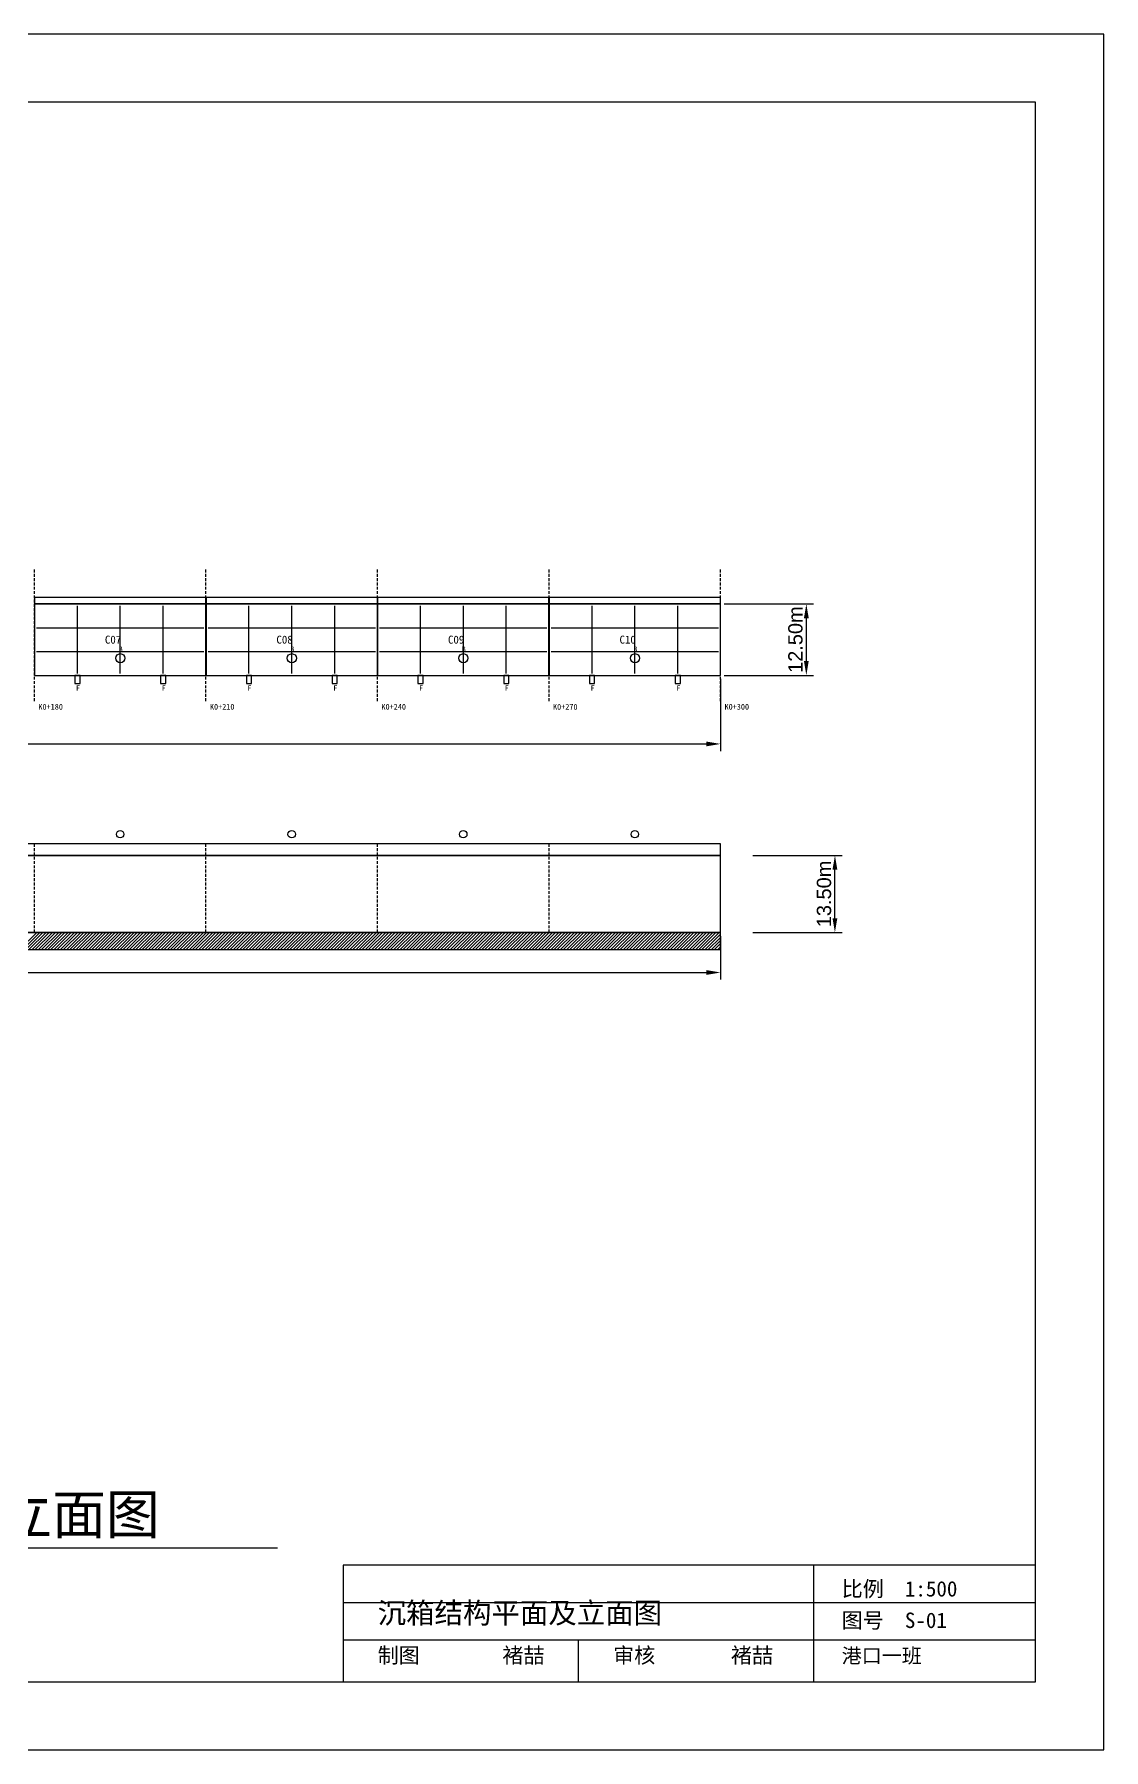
# Model space of a CAD drawing. Header units: metres. Extents: x -58 to 367, y -188 to 112.
# Drawn here: x 180 to 367, y -188 to 112.2 of the extents above; entities that cross this region are included whole.
import ezdxf

# ---------------------------------------------------------------- set-up
doc = ezdxf.new("R2010")
doc.units = ezdxf.units.M
doc.linetypes.add('DASHED', pattern=[0.75, 0.5, -0.25])
for name, color, linetype in [('BORDER', 7, 'Continuous'), ('CAISSON', 7, 'Continuous'), ('CUT', 7, 'Continuous'), ('DIM', 7, 'Continuous'), ('EQUIPMENT', 7, 'Continuous'), ('FOUNDATION', 7, 'Continuous'), ('HATCH', 7, 'Continuous'), ('STRUCTURE', 7, 'Continuous'), ('TEXT', 7, 'Continuous')]:
    doc.layers.add(name, color=color, linetype=linetype)
doc.styles.add('CN-SIMSUN', font='SimSun.ttf')
doc.styles.get("Standard").update_dxf_attribs({"font": 'arial.ttf'})
doc.dimstyles.new('ISO-25', dxfattribs={"dimtxt": 2.5, "dimasz": 2.5, "dimexe": 1.25, "dimexo": 0.625, "dimtad": 1, "dimtxsty": 'Standard', "dimcen": 2.5, "dimadec": 0, "dimazin": 0, "dimtfac": 1, "dimtmove": 0, "dimatfit": 3, "dimfxl": 1, "dimarcsym": 0})

# ---------------------------------------------------------------- blocks, each defined once
blk = doc.blocks.new('*D1')
at = {"layer": 'Defpoints', "color": 0, "transparency": 16777216}
for p in [(0, 0), (300, 0), (300, -12)]:
    blk.add_point(p, dxfattribs=at)
at = {"layer": 'DIM', "color": 0, "lineweight": -2, "transparency": 16777216}
for p, q in [((0, -0.62), (0, -13.25)), ((300, -0.62), (300, -13.25)), ((2.5, -12), (297.5, -12))]:
    blk.add_line(p, q, dxfattribs=at)
at = {"layer": 'DIM', "color": 0, "transparency": 16777216}
for points in [[(2.5, -11.58), (2.5, -12.42), (0, -12)], [(297.5, -11.58), (297.5, -12.42), (300, -12)]]:
    blk.add_solid(points, dxfattribs=at)
at = {"layer": 'DIM', "color": 0, "transparency": 16777216, "insert": (150, -10.1), "char_height": 2.5, "attachment_point": 5}
blk.add_mtext('300.00m', dxfattribs=at)
blk = doc.blocks.new('*D3')
at = {"layer": 'Defpoints', "color": 0, "transparency": 16777216}
for p in [(300, 12.5), (315, 12.5), (300, 0)]:
    blk.add_point(p, dxfattribs=at)
at = {"layer": 'DIM', "color": 0, "lineweight": -2, "transparency": 16777216}
for p, q in [((300.63, 12.5), (316.25, 12.5)), ((315, 2.5), (315, 10)), ((300.63, 0), (316.25, 0))]:
    blk.add_line(p, q, dxfattribs=at)
at = {"layer": 'DIM', "color": 0, "transparency": 16777216}
for points in [[(314.58, 10), (315.42, 10), (315, 12.5)], [(314.58, 2.5), (315.42, 2.5), (315, 0)]]:
    blk.add_solid(points, dxfattribs=at)
at = {"layer": 'DIM', "color": 0, "transparency": 16777216, "insert": (313.1, 6.25), "char_height": 2.5, "attachment_point": 5, "rotation": 90}
blk.add_mtext('12.50m', dxfattribs=at)
blk = doc.blocks.new('*D4')
at = {"layer": 'Defpoints', "color": 0, "transparency": 16777216}
for p in [(305, -31.5), (320, -31.5), (305, -45)]:
    blk.add_point(p, dxfattribs=at)
at = {"layer": 'DIM', "color": 0, "lineweight": -2, "transparency": 16777216}
for p, q in [((305.63, -31.5), (321.25, -31.5)), ((320, -42.5), (320, -34)), ((305.63, -45), (321.25, -45))]:
    blk.add_line(p, q, dxfattribs=at)
at = {"layer": 'DIM', "color": 0, "transparency": 16777216}
for points in [[(319.58, -34), (320.42, -34), (320, -31.5)], [(319.58, -42.5), (320.42, -42.5), (320, -45)]]:
    blk.add_solid(points, dxfattribs=at)
at = {"layer": 'DIM', "color": 0, "transparency": 16777216, "insert": (318.1, -38.25), "char_height": 2.5, "attachment_point": 5, "rotation": 90}
blk.add_mtext('13.50m', dxfattribs=at)
blk = doc.blocks.new('*D5')
at = {"layer": 'Defpoints', "color": 0, "transparency": 16777216}
for p in [(0, -45), (300, -45), (300, -52)]:
    blk.add_point(p, dxfattribs=at)
at = {"layer": 'DIM', "color": 0, "lineweight": -2, "transparency": 16777216}
for p, q in [((0, -45.62), (0, -53.25)), ((300, -45.62), (300, -53.25)), ((2.5, -52), (297.5, -52))]:
    blk.add_line(p, q, dxfattribs=at)
at = {"layer": 'DIM', "color": 0, "transparency": 16777216}
for points in [[(2.5, -51.58), (2.5, -52.42), (0, -52)], [(297.5, -51.58), (297.5, -52.42), (300, -52)]]:
    blk.add_solid(points, dxfattribs=at)
at = {"layer": 'DIM', "color": 0, "transparency": 16777216, "insert": (150, -50.1), "char_height": 2.5, "attachment_point": 5}
blk.add_mtext('300.00m', dxfattribs=at)

msp = doc.modelspace()

# ---------------------------------------------------------------- linework, layer by layer
at = {"layer": 'BORDER'}
for p, q in [((90.75, -152.701), (222.5, -152.701)), ((316.34, -176.1), (316.34, -155.688)), ((233.975, -162.22), (355.1, -162.22)), ((233.975, -168.752), (355.1, -168.752)), ((275.158, -176.1), (275.158, -168.752))]:
    msp.add_line(p, q, dxfattribs=at)
for points in [[(-58, -188), (367, -188), (367, 112.178), (-58, 112.178), (-58, -188)], [(-46.1, -176.1), (355.1, -176.1), (355.1, 100.278), (-46.1, 100.278), (-46.1, -176.1)], [(233.975, -176.1), (355.1, -176.1), (355.1, -155.688), (233.975, -155.688), (233.975, -176.1)]]:
    msp.add_lwpolyline(points, close=True, dxfattribs=at)
at = {"layer": 'CAISSON'}
for p, q in [((187.525, 0.35), (187.525, 12.15)), ((195.025, 0.35), (195.025, 12.15)), ((202.525, 0.35), (202.525, 12.15)), ((217.525, 0.35), (217.525, 12.15)), ((225.025, 0.35), (225.025, 12.15)), ((232.525, 0.35), (232.525, 12.15)), ((247.525, 0.35), (247.525, 12.15)), ((255.025, 0.35), (255.025, 12.15)), ((262.525, 0.35), (262.525, 12.15)), ((277.525, 0.35), (277.525, 12.15)), ((285.025, 0.35), (285.025, 12.15)), ((292.525, 0.35), (292.525, 12.15)), ((180.375, 8.3), (209.625, 8.3)), ((210.375, 8.3), (239.625, 8.3)), ((240.375, 8.3), (269.625, 8.3)), ((270.375, 8.3), (299.625, 8.3)), ((180.375, 4.2), (209.625, 4.2)), ((210.375, 4.2), (239.625, 4.2)), ((240.375, 4.2), (269.625, 4.2)), ((270.375, 4.2), (299.625, 4.2))]:
    msp.add_line(p, q, dxfattribs=at)
for points in [[(180.025, 0), (209.975, 0), (209.975, 12.5), (180.025, 12.5), (180.025, 0)], [(210.025, 0), (239.975, 0), (239.975, 12.5), (210.025, 12.5), (210.025, 0)], [(240.025, 0), (269.975, 0), (269.975, 12.5), (240.025, 12.5), (240.025, 0)], [(270.025, 0), (299.975, 0), (299.975, 12.5), (270.025, 12.5), (270.025, 0)], [(0, -45), (300, -45), (300, -31.5), (0, -31.5), (0, -45)]]:
    msp.add_lwpolyline(points, close=True, dxfattribs=at)
at = {"layer": 'CUT', "linetype": 'DASHED'}
for p, q in [((180, -4.5), (180, 18.5)), ((210, -4.5), (210, 18.5)), ((240, -4.5), (240, 18.5)), ((270, -4.5), (270, 18.5)), ((300, -4.5), (300, 18.5)), ((180, -45), (180, -29.5)), ((210, -45), (210, -29.5)), ((240, -45), (240, -29.5)), ((270, -45), (270, -29.5)), ((300, -45), (300, -29.5))]:
    msp.add_line(p, q, dxfattribs=at)
at = {"layer": 'EQUIPMENT'}
for points in [[(187.075, -1.45), (187.975, -1.45), (187.975, 0), (187.075, 0), (187.075, -1.45)], [(202.075, -1.45), (202.975, -1.45), (202.975, 0), (202.075, 0), (202.075, -1.45)], [(217.075, -1.45), (217.975, -1.45), (217.975, 0), (217.075, 0), (217.075, -1.45)], [(232.075, -1.45), (232.975, -1.45), (232.975, 0), (232.075, 0), (232.075, -1.45)], [(247.075, -1.45), (247.975, -1.45), (247.975, 0), (247.075, 0), (247.075, -1.45)], [(262.075, -1.45), (262.975, -1.45), (262.975, 0), (262.075, 0), (262.075, -1.45)], [(277.075, -1.45), (277.975, -1.45), (277.975, 0), (277.075, 0), (277.075, -1.45)], [(292.075, -1.45), (292.975, -1.45), (292.975, 0), (292.075, 0), (292.075, -1.45)]]:
    msp.add_lwpolyline(points, close=True, dxfattribs=at)
for centre, radius in [((195.025, 3), 0.8), ((225.025, 3), 0.8), ((255.025, 3), 0.8), ((285.025, 3), 0.8), ((195, -27.8), 0.65), ((225, -27.8), 0.65), ((255, -27.8), 0.65), ((285, -27.8), 0.65)]:
    msp.add_circle(centre, radius, dxfattribs=at)
at = {"layer": 'FOUNDATION'}
msp.add_lwpolyline([(0, -48), (300, -48), (300, -45), (0, -45), (0, -48)], close=True, dxfattribs=at)
at = {"layer": 'HATCH'}
for p, q in [((177.4, -48), (180.4, -45)), ((177.95, -48), (180.95, -45)), ((178.5, -48), (181.5, -45)), ((179.05, -48), (182.05, -45)), ((179.6, -48), (182.6, -45)), ((180.15, -48), (183.15, -45)), ((180.7, -48), (183.7, -45)), ((181.25, -48), (184.25, -45)), ((181.8, -48), (184.8, -45)), ((182.35, -48), (185.35, -45)), ((182.9, -48), (185.9, -45)), ((183.45, -48), (186.45, -45)), ((184, -48), (187, -45)), ((184.55, -48), (187.55, -45)), ((185.1, -48), (188.1, -45)), ((185.65, -48), (188.65, -45)), ((186.2, -48), (189.2, -45)), ((186.75, -48), (189.75, -45)), ((187.3, -48), (190.3, -45)), ((187.85, -48), (190.85, -45)), ((188.4, -48), (191.4, -45)), ((188.95, -48), (191.95, -45)), ((189.5, -48), (192.5, -45)), ((190.05, -48), (193.05, -45)), ((190.6, -48), (193.6, -45)), ((191.15, -48), (194.15, -45)), ((191.7, -48), (194.7, -45)), ((192.25, -48), (195.25, -45)), ((192.8, -48), (195.8, -45)), ((193.35, -48), (196.35, -45)), ((193.9, -48), (196.9, -45)), ((194.45, -48), (197.45, -45)), ((195, -48), (198, -45)), ((195.55, -48), (198.55, -45)), ((196.1, -48), (199.1, -45)), ((196.65, -48), (199.65, -45)), ((197.2, -48), (200.2, -45)), ((197.75, -48), (200.75, -45)), ((198.3, -48), (201.3, -45)), ((198.85, -48), (201.85, -45)), ((199.4, -48), (202.4, -45)), ((199.95, -48), (202.95, -45)), ((200.5, -48), (203.5, -45)), ((201.05, -48), (204.05, -45)), ((201.6, -48), (204.6, -45)), ((202.15, -48), (205.15, -45)), ((202.7, -48), (205.7, -45)), ((203.25, -48), (206.25, -45)), ((203.8, -48), (206.8, -45)), ((204.35, -48), (207.35, -45)), ((204.9, -48), (207.9, -45)), ((205.45, -48), (208.45, -45)), ((206, -48), (209, -45)), ((206.55, -48), (209.55, -45)), ((207.1, -48), (210.1, -45)), ((207.65, -48), (210.65, -45)), ((208.2, -48), (211.2, -45)), ((208.75, -48), (211.75, -45)), ((209.3, -48), (212.3, -45)), ((209.85, -48), (212.85, -45)), ((210.4, -48), (213.4, -45)), ((210.95, -48), (213.95, -45)), ((211.5, -48), (214.5, -45)), ((212.05, -48), (215.05, -45)), ((212.6, -48), (215.6, -45)), ((213.15, -48), (216.15, -45)), ((213.7, -48), (216.7, -45)), ((214.25, -48), (217.25, -45)), ((214.8, -48), (217.8, -45)), ((215.35, -48), (218.35, -45)), ((215.9, -48), (218.9, -45)), ((216.45, -48), (219.45, -45)), ((217, -48), (220, -45)), ((217.55, -48), (220.55, -45)), ((218.1, -48), (221.1, -45)), ((218.65, -48), (221.65, -45)), ((219.2, -48), (222.2, -45)), ((219.75, -48), (222.75, -45)), ((220.3, -48), (223.3, -45)), ((220.85, -48), (223.85, -45)), ((221.4, -48), (224.4, -45)), ((221.95, -48), (224.95, -45)), ((222.5, -48), (225.5, -45)), ((223.05, -48), (226.05, -45)), ((223.6, -48), (226.6, -45)), ((224.15, -48), (227.15, -45)), ((224.7, -48), (227.7, -45)), ((225.25, -48), (228.25, -45)), ((225.8, -48), (228.8, -45)), ((226.35, -48), (229.35, -45)), ((226.9, -48), (229.9, -45)), ((227.45, -48), (230.45, -45)), ((228, -48), (231, -45)), ((228.55, -48), (231.55, -45)), ((229.1, -48), (232.1, -45)), ((229.65, -48), (232.65, -45)), ((230.2, -48), (233.2, -45)), ((230.75, -48), (233.75, -45)), ((231.3, -48), (234.3, -45)), ((231.85, -48), (234.85, -45)), ((232.4, -48), (235.4, -45)), ((232.95, -48), (235.95, -45)), ((233.5, -48), (236.5, -45)), ((234.05, -48), (237.05, -45)), ((234.6, -48), (237.6, -45)), ((235.15, -48), (238.15, -45)), ((235.7, -48), (238.7, -45)), ((236.25, -48), (239.25, -45)), ((236.8, -48), (239.8, -45)), ((237.35, -48), (240.35, -45)), ((237.9, -48), (240.9, -45)), ((238.45, -48), (241.45, -45)), ((239, -48), (242, -45)), ((239.55, -48), (242.55, -45)), ((240.1, -48), (243.1, -45)), ((240.65, -48), (243.65, -45)), ((241.2, -48), (244.2, -45)), ((241.75, -48), (244.75, -45)), ((242.3, -48), (245.3, -45)), ((242.85, -48), (245.85, -45)), ((243.4, -48), (246.4, -45)), ((243.95, -48), (246.95, -45)), ((244.5, -48), (247.5, -45)), ((245.05, -48), (248.05, -45)), ((245.6, -48), (248.6, -45)), ((246.15, -48), (249.15, -45)), ((246.7, -48), (249.7, -45)), ((247.25, -48), (250.25, -45)), ((247.8, -48), (250.8, -45)), ((248.35, -48), (251.35, -45)), ((248.9, -48), (251.9, -45)), ((249.45, -48), (252.45, -45)), ((250, -48), (253, -45)), ((250.55, -48), (253.55, -45)), ((251.1, -48), (254.1, -45)), ((251.65, -48), (254.65, -45)), ((252.2, -48), (255.2, -45)), ((252.75, -48), (255.75, -45)), ((253.3, -48), (256.3, -45)), ((253.85, -48), (256.85, -45)), ((254.4, -48), (257.4, -45)), ((254.95, -48), (257.95, -45)), ((255.5, -48), (258.5, -45)), ((256.05, -48), (259.05, -45)), ((256.6, -48), (259.6, -45)), ((257.15, -48), (260.15, -45)), ((257.7, -48), (260.7, -45)), ((258.25, -48), (261.25, -45)), ((258.8, -48), (261.8, -45)), ((259.35, -48), (262.35, -45)), ((259.9, -48), (262.9, -45)), ((260.45, -48), (263.45, -45)), ((261, -48), (264, -45)), ((261.55, -48), (264.55, -45)), ((262.1, -48), (265.1, -45)), ((262.65, -48), (265.65, -45)), ((263.2, -48), (266.2, -45)), ((263.75, -48), (266.75, -45)), ((264.3, -48), (267.3, -45)), ((264.85, -48), (267.85, -45)), ((265.4, -48), (268.4, -45)), ((265.95, -48), (268.95, -45)), ((266.5, -48), (269.5, -45)), ((267.05, -48), (270.05, -45)), ((267.6, -48), (270.6, -45)), ((268.15, -48), (271.15, -45)), ((268.7, -48), (271.7, -45)), ((269.25, -48), (272.25, -45)), ((269.8, -48), (272.8, -45)), ((270.35, -48), (273.35, -45)), ((270.9, -48), (273.9, -45)), ((271.45, -48), (274.45, -45)), ((272, -48), (275, -45)), ((272.55, -48), (275.55, -45)), ((273.1, -48), (276.1, -45)), ((273.65, -48), (276.65, -45)), ((274.2, -48), (277.2, -45)), ((274.75, -48), (277.75, -45)), ((275.3, -48), (278.3, -45)), ((275.85, -48), (278.85, -45)), ((276.4, -48), (279.4, -45)), ((276.95, -48), (279.95, -45)), ((277.5, -48), (280.5, -45)), ((278.05, -48), (281.05, -45)), ((278.6, -48), (281.6, -45)), ((279.15, -48), (282.15, -45)), ((279.7, -48), (282.7, -45)), ((280.25, -48), (283.25, -45)), ((280.8, -48), (283.8, -45)), ((281.35, -48), (284.35, -45)), ((281.9, -48), (284.9, -45)), ((282.45, -48), (285.45, -45)), ((283, -48), (286, -45)), ((283.55, -48), (286.55, -45)), ((284.1, -48), (287.1, -45)), ((284.65, -48), (287.65, -45)), ((285.2, -48), (288.2, -45)), ((285.75, -48), (288.75, -45)), ((286.3, -48), (289.3, -45)), ((286.85, -48), (289.85, -45)), ((287.4, -48), (290.4, -45)), ((287.95, -48), (290.95, -45)), ((288.5, -48), (291.5, -45)), ((289.05, -48), (292.05, -45)), ((289.6, -48), (292.6, -45)), ((290.15, -48), (293.15, -45)), ((290.7, -48), (293.7, -45)), ((291.25, -48), (294.25, -45)), ((291.8, -48), (294.8, -45)), ((292.35, -48), (295.35, -45)), ((292.9, -48), (295.9, -45)), ((293.45, -48), (296.45, -45)), ((294, -48), (297, -45)), ((294.55, -48), (297.55, -45)), ((295.1, -48), (298.1, -45)), ((295.65, -48), (298.65, -45)), ((296.2, -48), (299.2, -45)), ((296.75, -48), (299.75, -45)), ((300, -45.3), (297.3, -48)), ((300, -45.85), (297.85, -48)), ((300, -46.4), (298.4, -48)), ((300, -46.95), (298.95, -48)), ((300, -47.5), (299.5, -48))]:
    msp.add_line(p, q, dxfattribs=at)
at = {"layer": 'STRUCTURE'}
for points in [[(180.025, 12.5), (209.975, 12.5), (209.975, 13.6), (180.025, 13.6), (180.025, 12.5)], [(210.025, 12.5), (239.975, 12.5), (239.975, 13.6), (210.025, 13.6), (210.025, 12.5)], [(240.025, 12.5), (269.975, 12.5), (269.975, 13.6), (240.025, 13.6), (240.025, 12.5)], [(270.025, 12.5), (299.975, 12.5), (299.975, 13.6), (270.025, 13.6), (270.025, 12.5)], [(0, -31.5), (300, -31.5), (300, -29.5), (0, -29.5), (0, -31.5)]]:
    msp.add_lwpolyline(points, close=True, dxfattribs=at)

# ---------------------------------------------------------------- texts
at = {"layer": 'TEXT', "style": 'CN-SIMSUN'}
for s, height, p in [('C07', 1.4, (192.325, 5.55)), ('C08', 1.4, (222.325, 5.55)), ('C09', 1.4, (252.325, 5.55)), ('C10', 1.4, (282.325, 5.55)), ('B', 0.9, (194.745, 4.15)), ('B', 0.9, (224.745, 4.15)), ('B', 0.9, (254.745, 4.15)), ('B', 0.9, (284.745, 4.15)), ('F', 0.9, (187.275, -2.65)), ('F', 0.9, (202.275, -2.65)), ('F', 0.9, (217.275, -2.65)), ('F', 0.9, (232.275, -2.65)), ('F', 0.9, (247.275, -2.65)), ('F', 0.9, (262.275, -2.65)), ('F', 0.9, (277.275, -2.65)), ('F', 0.9, (292.275, -2.65)), ('K0+180', 1, (180.7, -6)), ('K0+210', 1, (210.7, -6)), ('K0+240', 1, (240.7, -6)), ('K0+270', 1, (270.7, -6)), ('K0+300', 1, (300.7, -6)), ('沉箱结构平面及立面图', 6.9041, (107.75, -150.285)), ('比例  1:500', 2.7016, (321.185, -161.199)), ('沉箱结构平面及立面图', 3.6472, (240.031, -165.894)), ('图号  S-01', 2.7016, (321.185, -166.71)), ('制图', 2.7016, (240.031, -172.834)), ('褚喆', 2.7016, (261.834, -172.834)), ('审核', 2.7016, (281.214, -172.834)), ('褚喆', 2.7016, (301.805, -172.834)), ('港口一班', 2.5665, (321.185, -172.834))]:
    msp.add_text(s, height=height, dxfattribs=at).set_placement(p)

# ---------------------------------------------------------------- dimensions: what is measured, and where the dimension line sits
at = {"layer": 'DIM'}
for base, p1, p2, text, picture, middle in [((315, 12.5), (300, 0), (300, 12.5), '12.50m', '*D3', (313.099, 6.25)), ((320, -31.5), (305, -45), (305, -31.5), '13.50m', '*D4', (318.098, -38.25))]:
    dim = msp.add_linear_dim(base=base, p1=p1, p2=p2, angle=90, text=text, dimstyle='ISO-25', dxfattribs=at)
    dim.commit()
    dim.dimension.update_dxf_attribs({"geometry": picture, "text_midpoint": middle})
for base, p1, p2, picture, middle in [((300, -12), (0, 0), (300, 0), '*D1', (150, -10.098)), ((300, -52), (0, -45), (300, -45), '*D5', (150, -50.098))]:
    dim = msp.add_linear_dim(base=base, p1=p1, p2=p2, text='300.00m', dimstyle='ISO-25', dxfattribs=at)
    dim.commit()
    dim.dimension.update_dxf_attribs({"geometry": picture, "text_midpoint": middle})

doc.saveas('drawing.dxf')
